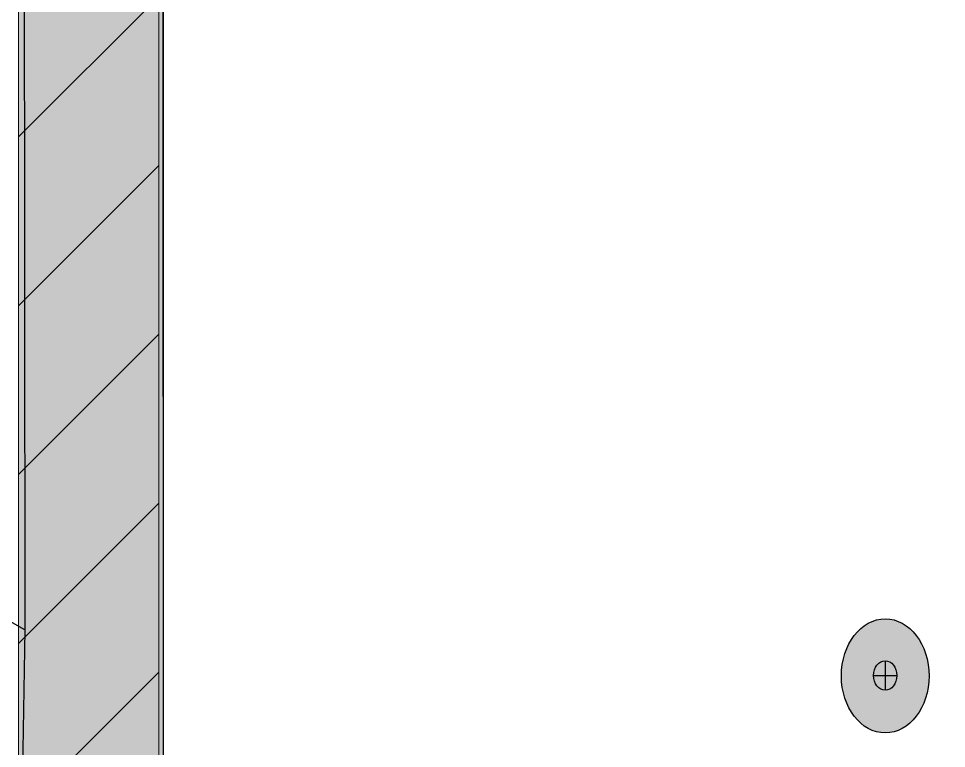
# Model space of a CAD drawing. Extents: x -1140 to 5605, y -816 to 1734.
# Drawn here: x 3898.7 to 3976.4, y 1033.2 to 1094.3 of the extents above; entities that cross this region are included whole.
import ezdxf

# ---------------------------------------------------------------- set-up
doc = ezdxf.new("R2010")
doc.units = 0
doc.header["$MEASUREMENT"] = 0
doc.linetypes.add('AI-Linetype-25', pattern=[13.504076, 9.002717, -4.501359])
doc.linetypes.add('AI-Linetype-26', pattern=[13.504076, 9.002717, -4.501359])
for name, color, linetype, lineweight in [('.ATI-HATCH', 7, 'Continuous', 0), ('G-ANNO-TTLB', 7, 'Continuous', 0), ('Layer 12', 7, 'Continuous', 0), ('TYVEK', 7, 'Continuous', 0)]:
    doc.layers.add(name, color=color, linetype=linetype, lineweight=lineweight)

# ---------------------------------------------------------------- blocks, each defined once
blk = doc.blocks.new('Block_253')
at = {"layer": 'TYVEK', "color": 4, "linetype": 'AI-Linetype-25', "lineweight": 25, "true_color": 0x00ffff}
blk.add_lwpolyline([(3919.238, 1055.952)], dxfattribs=at)
at = {"layer": 'TYVEK', "color": 4, "linetype": 'AI-Linetype-26', "lineweight": 25, "true_color": 0x00ffff}
blk.add_lwpolyline([(3898.29, 1043.979)], dxfattribs=at)
blk = doc.blocks.new('Block_255')
at = {"layer": 'TYVEK', "color": 4, "lineweight": 25, "true_color": 0x00ffff}
for points in [[(3924.412, 1067.724)], [(3924.412, 1034.289)]]:
    blk.add_lwpolyline(points, dxfattribs=at)
blk = doc.blocks.new('Block_272')
at = {"layer": 'TYVEK', "true_color": 0x003b71, "transparency": 33554687}
h = blk.add_hatch(color=156, dxfattribs=at)
h.dxf.hatch_style = 2
edge = h.paths.add_edge_path()
edge.add_ellipse((3971.241, 1039.27), major_axis=(0, 4.781), ratio=0.766948, start_angle=0, end_angle=360)
at = {"layer": 'TYVEK', "color": 18, "lineweight": 25, "true_color": 0x000000}
for p, q in [((3971.242, 1040.533), (3971.242, 1038.065)), ((3970.268, 1039.299), (3972.215, 1039.299))]:
    blk.add_line(p, q, dxfattribs=at)
for centre, major_axis, ratio in [((3971.241, 1039.27), (0, 4.781), 0.766948), ((3971.242, 1039.299), (0, 1.234), 0.788846)]:
    blk.add_ellipse(centre, major_axis=major_axis, ratio=ratio, dxfattribs=at)
blk = doc.blocks.new('Block_270')
at = {"layer": 'TYVEK'}
blk.add_blockref('Block_272', (0, 0), dxfattribs=at)
blk = doc.blocks.new('Block_277')
at = {"layer": 'TYVEK', "color": 18, "lineweight": 25, "true_color": 0x000000}
for q in [(3910.81, 1023.008), (3910.81, 1002.766)]:
    blk.add_line((3910.81, 1361.103), q, dxfattribs=at)

msp = doc.modelspace()

# ---------------------------------------------------------------- hatches: boundary and pattern name
at = {"layer": '.ATI-HATCH', "true_color": 0x808080, "transparency": 33554483}
for points in [[(3910.701, 1361.234), (3898.696, 1367.751), (3898.696, 1009.741)], [(3898.696, 1009.741), (3910.81, 1002.958), (3910.701, 1361.234)]]:
    msp.add_hatch(color=8, dxfattribs=at).paths.add_polyline_path(points)
at = {"layer": 'G-ANNO-TTLB', "true_color": 0xff00ff, "transparency": 33554687}
h = msp.add_hatch(color=6, dxfattribs=at)
edge = h.paths.add_edge_path()
edge.add_spline(control_points=[(5285.56, -733.232), (5285.56, -733.232), (2356.042, -733.232), (2356.042, -733.232), (2356.042, -733.232), (2356.042, 1723.768), (2356.042, 1723.768), (2356.042, 1723.768), (5285.56, 1723.768), (5285.56, 1723.768), (5285.56, 1723.768), (5285.56, -733.232), (5285.56, -733.232)], knot_values=[0, 0, 0, 0, 1, 1, 1, 2, 2, 2, 3, 3, 3, 4, 4, 4, 4], degree=3, periodic=0)
edge = h.paths.add_edge_path()
edge.add_spline(control_points=[(2365.042, 1714.768), (2365.042, 1714.768), (2365.042, -724.232), (2365.042, -724.232), (2365.042, -724.232), (5276.56, -724.232), (5276.56, -724.232), (5276.56, -724.232), (5276.56, 1714.768), (5276.56, 1714.768), (5276.56, 1714.768), (2365.042, 1714.768), (2365.042, 1714.768)], knot_values=[0, 0, 0, 0, 1, 1, 1, 2, 2, 2, 3, 3, 3, 4, 4, 4, 4], degree=3, periodic=0)
edge.add_line((2365.042, 1714.768), (2365.042, 1714.768))
at = {"layer": 'Layer 12', "true_color": 0x000000, "transparency": 33554687}
h = msp.add_hatch(dxfattribs=at)
h.set_pattern_fill('_U', color=18, scale=10, angle=44.99999, style=2, pattern_type=0)
h.set_pattern_definition([(45, (0, 0), (-7.071067, 7.07107), [])])
h.paths.add_polyline_path([(3910.444, 1002.738), (3898.696, 1009.521), (3898.696, 1367.751), (3910.444, 1360.968)])

# ---------------------------------------------------------------- linework, layer by layer
at = {"layer": '.ATI-HATCH'}
for points in [[(3910.701, 1361.234), (3898.696, 1367.751), (3898.696, 1009.741)], [(3898.696, 1009.741), (3910.81, 1002.958), (3910.701, 1361.234)]]:
    msp.add_lwpolyline(points, dxfattribs=at)
at = {"layer": 'G-ANNO-TTLB'}
for points in [[(5285.56, -733.232), (5285.56, -733.232), (2356.042, -733.232), (2356.042, -733.232), (2356.042, -733.232), (2356.042, 1723.768), (2356.042, 1723.768), (2356.042, 1723.768), (5285.56, 1723.768), (5285.56, 1723.768), (5285.56, 1723.768), (5285.56, -733.232), (5285.56, -733.232)], [(2365.042, 1714.768), (2365.042, 1714.768), (2365.042, -724.232), (2365.042, -724.232), (2365.042, -724.232), (5276.56, -724.232), (5276.56, -724.232), (5276.56, -724.232), (5276.56, 1714.768), (5276.56, 1714.768), (5276.56, 1714.768), (2365.042, 1714.768), (2365.042, 1714.768)]]:
    msp.add_open_spline(points, degree=3, knots=[0, 0, 0, 0, 1, 1, 1, 2, 2, 2, 3, 3, 3, 4, 4, 4, 4], dxfattribs=at)
at = {"layer": 'Layer 12'}
msp.add_lwpolyline([(3910.444, 1002.738), (3898.696, 1009.521), (3898.696, 1367.751), (3910.444, 1360.968)], close=True, dxfattribs=at)
at = {"layer": 'TYVEK', "color": 18, "lineweight": 25, "true_color": 0x000000}
msp.add_line((3899.214, 1043.12), (3898.634, 1009.616), dxfattribs=at)
msp.add_lwpolyline([(3784.339, 1108.479), (3784.039, 1433.741), (3898.914, 1368.049), (3899.214, 1043.12)], close=True, dxfattribs=at)

# ---------------------------------------------------------------- block references
at = {"layer": 'TYVEK'}
for name in ['Block_270', 'Block_277', 'Block_255', 'Block_253']:
    msp.add_blockref(name, (0, 0), dxfattribs=at)

doc.saveas('drawing.dxf')
